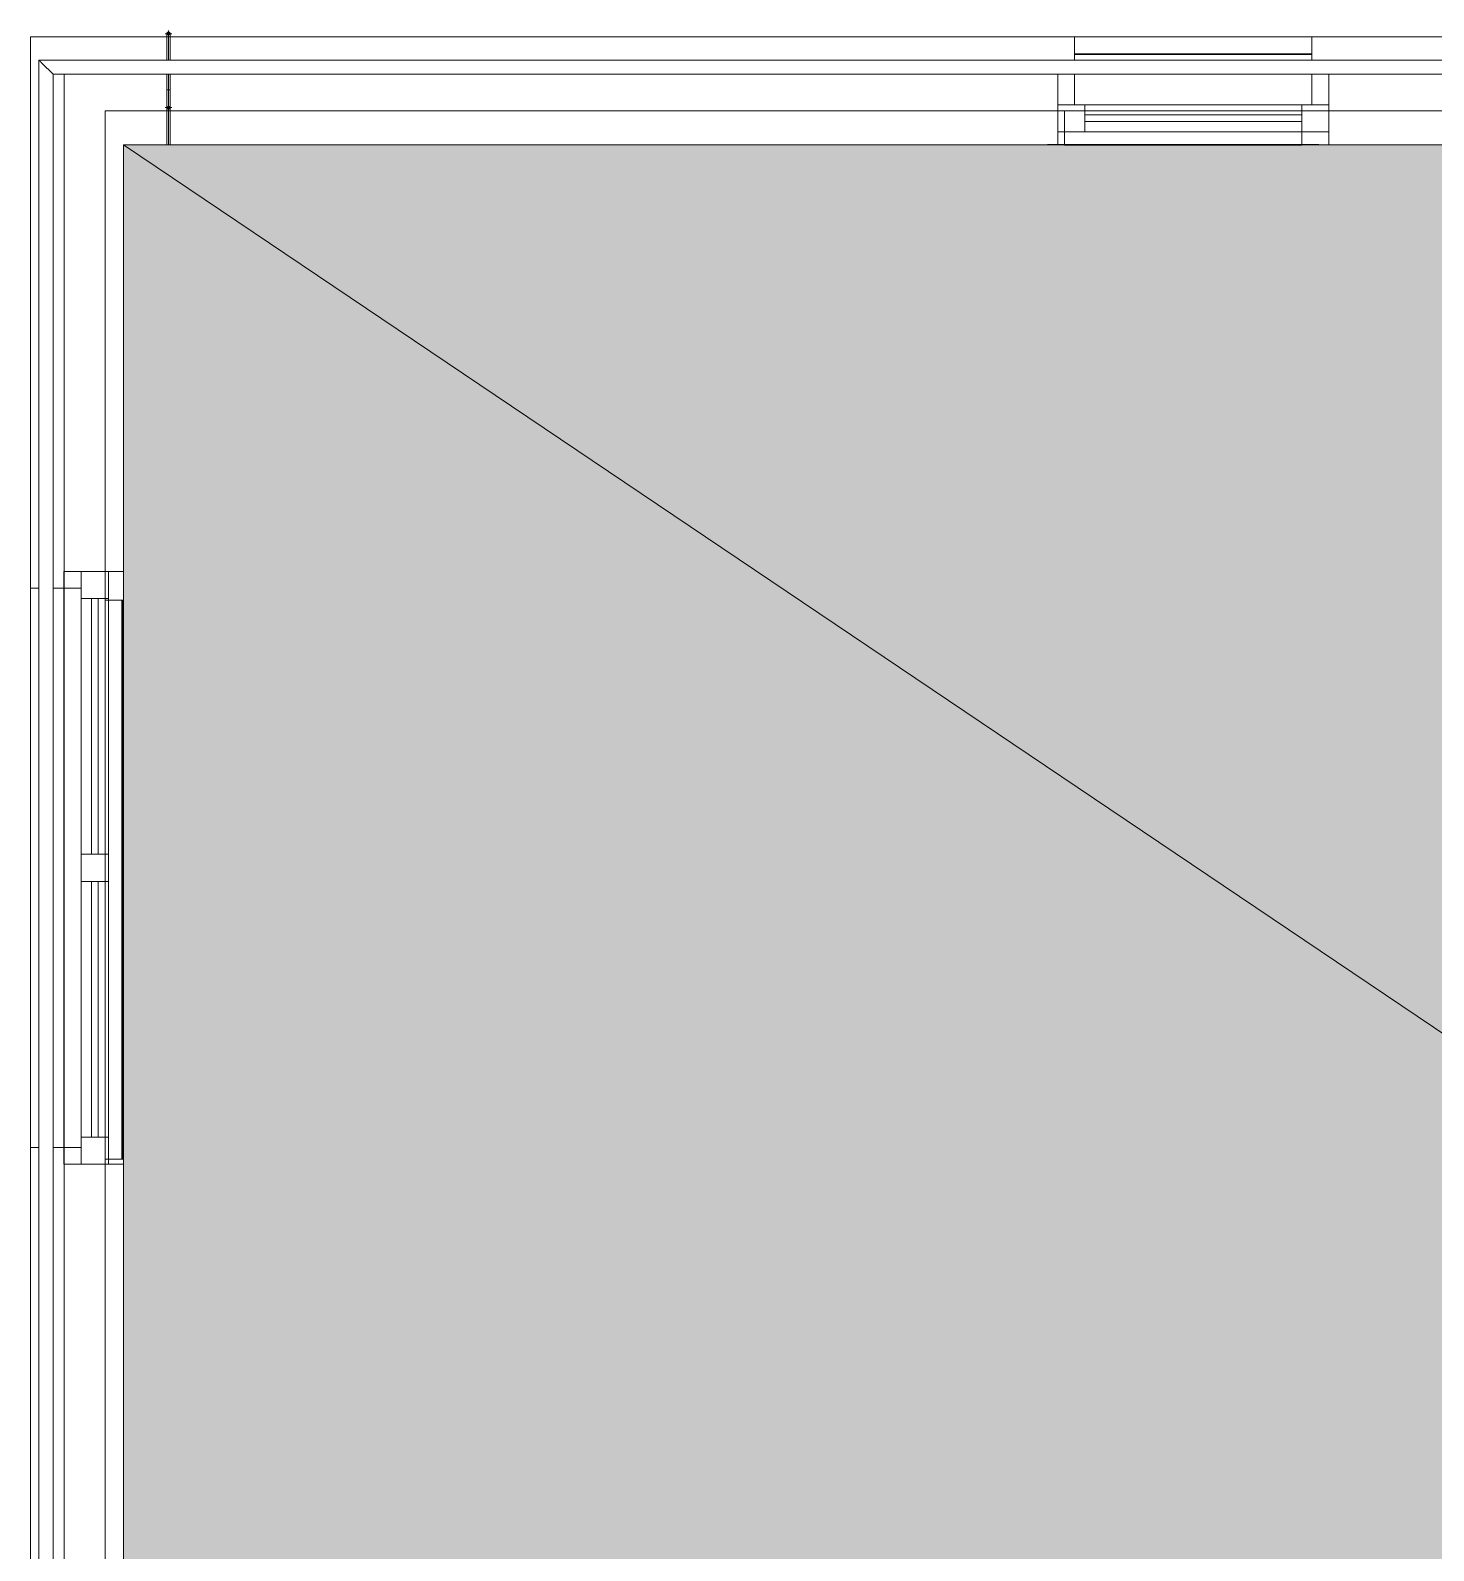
# Model space of a CAD drawing. Header units: millimetres. Extents: x -2346 to 220980, y -45352 to 20466.
# Drawn here: x 10412 to 14551, y 4443 to 8929 of the extents above; entities that cross this region are included whole.
import ezdxf

# ---------------------------------------------------------------- set-up
doc = ezdxf.new("R2010")
doc.units = ezdxf.units.MM
for name, color, linetype, lineweight in [('A-DETL-GENF', 92, 'Continuous', 13), ('A-DETL-THIN', 151, 'Continuous', 13), ('A-GENM', 13, 'Continuous', 13), ('A-GLAZ', 151, 'Continuous', 13), ('A-ROOF', 132, 'Continuous', 13), ('A-ROOF-OTLN', 132, 'Continuous', 13), ('A-WALL', 113, 'Continuous', 13), ('E-POWR-CNDT', 130, 'Continuous', 13), ('E-POWR-CNTR', 130, 'Continuous', 13), ('E-POWR-DROP', 130, 'Continuous', 13), ('Q-SPCQ', 91, 'Continuous', 13)]:
    doc.layers.add(name, color=color, linetype=linetype, lineweight=lineweight)

# ---------------------------------------------------------------- blocks, each defined once
blk = doc.blocks.new('OKNO_2k_ - OKNO_2k_1750 x 1750-V2-STŘECHA DEMOLICE A')
at = {"layer": 'A-GLAZ', "color": 254}
for p, q in [((-875, 126), (875, 126)), ((-825, 126), (-875, 126)), ((-875, 75), (-875, 126)), ((-875, 126), (-875, 75)), ((-825, 126), (-825, 75)), ((-825, 75), (-825, 126)), ((825, 126), (-825, 126)), ((825, 126), (-825, 126)), ((875, 126), (825, 126)), ((825, 75), (825, 126)), ((825, 75), (825, 126)), ((875, 126), (875, 75)), ((875, 126), (875, 75)), ((-875, 75), (-825, 75)), ((875, 75), (-875, 75)), ((-875, 75), (-875, 5)), ((-825, 75), (-875, 75)), ((-875, 75), (875, 75)), ((-875, 5), (-875, 75)), ((-825, 75), (825, 75)), ((-795, 75), (-40, 75)), ((795, 75), (-795, 75)), ((-795, 45), (-795, 75)), ((-795, 75), (-795, 5)), ((-795, 25), (-795, 45)), ((-795, 25), (-795, 45)), ((-795, 45), (-795, 25)), ((-795, 45), (-40, 45)), ((-795, 45), (-40, 45)), ((-40, 45), (-40, 75)), ((-40, 75), (40, 75)), ((-40, 5), (-40, 75)), ((-40, 45), (-40, 25)), ((40, 75), (795, 75)), ((40, 75), (40, 45)), ((40, 75), (40, 5)), ((40, 25), (40, 45)), ((40, 45), (795, 45)), ((40, 45), (795, 45)), ((795, 45), (795, 75)), ((795, 5), (795, 75)), ((795, 25), (795, 45)), ((795, 45), (795, 25)), ((795, 45), (795, 25)), ((825, 75), (875, 75)), ((875, 75), (825, 75)), ((875, 75), (875, 5)), ((875, 75), (875, 5)), ((-875, -5), (-875, 5)), ((-795, 5), (-795, 25)), ((-40, 25), (-795, 25)), ((-795, 25), (-40, 25)), ((-40, 5), (-40, 25)), ((40, 25), (40, 5)), ((40, 25), (795, 25)), ((795, 25), (40, 25)), ((795, 5), (795, 25)), ((875, 5), (875, -5)), ((-860, -5), (-875, -5)), ((875, -5), (790, -5))]:
    blk.add_line(p, q, dxfattribs=at)
at = {"layer": 'A-GLAZ', "color": 10}
for p, q in [((825, 126), (-825, 126)), ((-825, 75), (-795, 75)), ((-795, 75), (-825, 75)), ((-795, 75), (-825, 75)), ((-795, 75), (-40, 75)), ((-40, 75), (-795, 75)), ((-40, 75), (-795, 75)), ((-40, 75), (40, 75)), ((40, 75), (-40, 75)), ((-40, 75), (40, 75)), ((40, 75), (-40, 75)), ((-40, 75), (40, 75)), ((-40, 25), (-40, 45)), ((-40, 25), (-40, 45)), ((40, 75), (795, 75)), ((795, 75), (40, 75)), ((795, 75), (40, 75)), ((40, 45), (40, 25)), ((40, 45), (40, 25)), ((795, 75), (825, 75)), ((825, 75), (795, 75)), ((825, 75), (795, 75)), ((-875, 5), (-875, -5)), ((-795, -5), (-795, 5)), ((-795, 5), (-795, -5)), ((-40, -5), (-40, 5)), ((-40, -5), (-40, 5)), ((40, 5), (40, -5)), ((40, 5), (40, -5)), ((795, -5), (795, 5)), ((795, -5), (795, 5)), ((875, 5), (875, -5)), ((-860, -5), (-875, -5)), ((-795, -5), (-860, -5)), ((790, -5), (-860, -5)), ((-40, -5), (-795, -5)), ((-40, -5), (-795, -5)), ((-795, -5), (790, -5)), ((40, -5), (-40, -5)), ((40, -5), (-40, -5)), ((40, -5), (-40, -5)), ((40, -5), (-40, -5)), ((790, -5), (40, -5)), ((790, -5), (40, -5)), ((795, -5), (790, -5)), ((795, -5), (790, -5)), ((790, -5), (795, -5)), ((875, -5), (795, -5))]:
    blk.add_line(p, q, dxfattribs=at)
blk = doc.blocks.new('OKNO_1k - OKNO_1k_800x900-2034292-STŘECHA DEMOLICE A')
at = {"layer": 'A-GLAZ', "color": 254}
for p, q in [((-400, 126), (400, 126)), ((-350, 126), (-400, 126)), ((-400, 125), (-400, 126)), ((-400, 126), (-400, 125)), ((-350, 126), (-350, 125)), ((-350, 125), (-350, 126)), ((350, 126), (-350, 126)), ((350, 126), (-350, 126)), ((400, 126), (350, 126)), ((350, 125), (350, 126)), ((350, 125), (350, 126)), ((400, 126), (400, 125)), ((400, 126), (400, 125))]:
    blk.add_line(p, q, dxfattribs=at)
at = {"layer": 'A-GLAZ', "color": 10}
blk.add_line((350, 126), (-350, 126), dxfattribs=at)
blk = doc.blocks.new('parapet_ext - parapet_ext-1802123-STŘECHA DEMOLICE A')
at = {"layer": 'Q-SPCQ', "color": 255, "lineweight": 25}
blk.add_line((-350, 100), (350, 100), dxfattribs=at)
blk.add_line((-350, 100), (350, 100), dxfattribs=at)
blk = doc.blocks.new('OKNO_1k - OKNO_1k_800x900-V59-STŘECHA DEMOLICE A')
at = {"layer": 'A-GLAZ', "color": 254}
for p, q in [((-400, 25), (-400, 114.5)), ((-400, 114.5), (-400, 25)), ((-350, 114.5), (-350, 25)), ((-350, 25), (-350, 114.5)), ((350, 25), (350, 114.5)), ((350, 25), (350, 114.5)), ((400, 114.5), (400, 25)), ((400, 114.5), (400, 25)), ((-400, 25), (-350, 25)), ((400, 25), (-400, 25)), ((-400, 25), (-400, 6.5)), ((-350, 25), (-400, 25)), ((-400, 25), (400, 25)), ((-400, 6.5), (-400, 25)), ((-400, -55), (-400, 6.5)), ((-350, 25), (350, 25)), ((-320, 25), (320, 25)), ((320, 25), (-320, 25)), ((-320, 6.5), (-320, 25)), ((-320, 25), (-320, 6.5)), ((320, 6.5), (320, 25)), ((320, 6.5), (320, 25)), ((350, 25), (400, 25)), ((400, 25), (350, 25)), ((400, 25), (400, 6.5)), ((400, 25), (400, 6.5)), ((400, 6.5), (400, -55)), ((-380, -55), (-400, -55)), ((400, -55), (320, -55))]:
    blk.add_line(p, q, dxfattribs=at)
at = {"layer": 'A-GLAZ', "color": 10}
for p, q in [((-400, 6.5), (-400, -55)), ((-350, 25), (-320, 25)), ((-320, 25), (-350, 25)), ((-320, 25), (-350, 25)), ((-320, 25), (320, 25)), ((320, 25), (-320, 25)), ((320, 25), (-320, 25)), ((-320, -5), (-320, 6.5)), ((-320, 6.5), (-320, -55)), ((320, 25), (350, 25)), ((350, 25), (320, 25)), ((350, 25), (320, 25)), ((320, -5), (320, 6.5)), ((320, -55), (320, 6.5)), ((400, 6.5), (400, -55)), ((-320, -25), (-320, -5)), ((-320, -25), (-320, -5)), ((-320, -5), (-320, -25)), ((-320, -5), (320, -5)), ((-320, -5), (320, -5)), ((-320, -55), (-320, -25)), ((-320, -25), (320, -25)), ((320, -25), (-320, -25)), ((320, -25), (320, -5)), ((320, -5), (320, -25)), ((320, -5), (320, -25)), ((320, -55), (320, -25)), ((-380, -55), (-400, -55)), ((-320, -55), (-380, -55)), ((320, -55), (-380, -55)), ((320, -55), (-320, -55)), ((320, -55), (-320, -55)), ((-320, -55), (320, -55)), ((400, -55), (320, -55))]:
    blk.add_line(p, q, dxfattribs=at)
blk = doc.blocks.new('parapet s nosem_vnitní - parapet s nosem_vnitní-V60-STŘECHA DEMOLICE A')
at = {"layer": 'A-GENM', "color": 254}
for p, q in [((-400, -37.5), (-400, 0)), ((400, 0), (400, -38.5))]:
    blk.add_line(p, q, dxfattribs=at)
at = {"layer": 'A-GENM', "color": 10}
for p, q in [((-400, 0), (-400, -37.5)), ((-400, 0), (-380, 0)), ((-400, 0), (-380, 0)), ((-380, 0), (-320, 0)), ((-380, 0), (-320, 0)), ((-320, 0), (320, 0)), ((-320, 0), (320, 0)), ((320, 0), (400, 0)), ((320, 0), (400, 0)), ((400, -38.5), (400, 0)), ((-400, -38.5), (-400, -37.5)), ((-400, -37.5), (-400, -38.5))]:
    blk.add_line(p, q, dxfattribs=at)
blk = doc.blocks.new('parapet_ext - parapet_ext-V61-STŘECHA DEMOLICE A')
at = {"layer": 'Q-SPCQ', "color": 254}
for p, q in [((-350, 131.5), (-350, 150)), ((-350, 150), (-350, 148)), ((-350, 150), (350, 150)), ((-350, 150), (350, 150)), ((-350, 148), (-350, 131.5)), ((350, 148), (-350, 148)), ((-350, 148), (350, 148)), ((350, 148), (350, 150)), ((350, 150), (350, 131.5)), ((350, 131.5), (350, 148)), ((-350, 89.5), (-350, 0)), ((-350, 0), (-350, 89.5)), ((350, 89.5), (350, 0)), ((350, 0), (350, 89.5)), ((-350, 0), (-320, 0)), ((320, 0), (350, 0))]:
    blk.add_line(p, q, dxfattribs=at)
at = {"layer": 'Q-SPCQ', "color": 10}
for p, q in [((-350, 0), (-320, 0)), ((-320, 0), (320, 0)), ((-320, 0), (320, 0)), ((320, 0), (350, 0))]:
    blk.add_line(p, q, dxfattribs=at)
blk = doc.blocks.new('parapet s nosem_vnitní - parapet s nosem_vnitní-V77-STŘECHA DEMOLICE A')
at = {"layer": 'A-GENM', "color": 254}
for p, q in [((-875, -45), (-875, 0)), ((875, 0), (875, -45))]:
    blk.add_line(p, q, dxfattribs=at)
at = {"layer": 'A-GENM', "color": 10}
for p, q in [((-875, 0), (-875, -45)), ((-875, 0), (-860, 0)), ((-875, 0), (-860, 0)), ((-860, 0), (-795, 0)), ((-860, 0), (-795, 0)), ((-795, 0), (-40, 0)), ((-795, 0), (-40, 0)), ((-40, 0), (40, 0)), ((-40, 0), (40, 0)), ((40, 0), (790, 0)), ((40, 0), (790, 0)), ((790, 0), (795, 0)), ((790, 0), (795, 0)), ((795, 0), (875, 0)), ((795, 0), (875, 0)), ((875, -45), (875, 0))]:
    blk.add_line(p, q, dxfattribs=at)
blk = doc.blocks.new('parapet_ext - parapet_ext-V76-STŘECHA DEMOLICE A')
at = {"layer": 'Q-SPCQ', "color": 254}
for p, q in [((-825, 83), (-825, 51)), ((-825, 51), (-825, 83)), ((-825, 51), (-825, 0)), ((-825, 0), (-825, 51)), ((825, 83), (825, 51)), ((825, 51), (825, 83)), ((825, 51), (825, 0)), ((825, 0), (825, 51)), ((-825, 0), (-795, 0)), ((795, 0), (825, 0))]:
    blk.add_line(p, q, dxfattribs=at)
at = {"layer": 'Q-SPCQ', "color": 10}
for p, q in [((-825, 0), (-795, 0)), ((-795, 0), (-40, 0)), ((-795, 0), (-40, 0)), ((-40, 0), (40, 0)), ((-40, 0), (40, 0)), ((40, 0), (795, 0)), ((40, 0), (795, 0)), ((795, 0), (825, 0))]:
    blk.add_line(p, q, dxfattribs=at)
blk = doc.blocks.new('parapet_ext - parapet_ext-V78-STŘECHA DEMOLICE A')
at = {"layer": 'Q-SPCQ', "color": 254}
for p, q in [((-825, 95), (-825, 100)), ((-825, 100), (825, 100)), ((-825, 98), (-825, 95)), ((825, 98), (-825, 98)), ((825, 100), (825, 95)), ((825, 95), (825, 98))]:
    blk.add_line(p, q, dxfattribs=at)
at = {"layer": 'Q-SPCQ', "color": 10}
for p, q in [((-825, 100), (-825, 98)), ((-825, 100), (825, 100)), ((-825, 98), (825, 98)), ((825, 98), (825, 100))]:
    blk.add_line(p, q, dxfattribs=at)

msp = doc.modelspace()

# ---------------------------------------------------------------- hatches: boundary and pattern name
at = {"layer": 'A-DETL-GENF'}
msp.add_hatch(color=9, dxfattribs=at).paths.add_polyline_path([(29288.4, -3936.1), (29288.4, 8591.9), (10687, 8591.9), (10687, -3936.1), (28923.1, -3936.1)])
at = {"layer": 'A-WALL'}
h = msp.add_hatch(color=254, dxfattribs=at)
h.paths.add_polyline_path([(10820.7, 8697.2), (10823.3, 8699.9), (10823.6, 8702.3), (10822.3, 8705.5), (10820.7, 8706.4), (10816.7, 8706), (10815.5, 8704.7), (10814.8, 8702), (10816.5, 8698.1), (10817.3, 8697.6), (10819.4, 8697.3)])
h.paths.add_polyline_path([(10823.9, 8701.1), (10824.1, 8702.4), (10823.9, 8701.2)])
h.paths.add_polyline_path([(10823, 8705.2), (10822.5, 8705.9), (10822.9, 8705.3)])
h = msp.add_hatch(color=254, dxfattribs=at)
h.paths.add_polyline_path([(10819.4, 8697), (10819, 8697.4), (10818.1, 8697.2)])
h.paths.add_polyline_path([(10823, 8705), (10822.5, 8705.6), (10822.9, 8705.1)])
h = msp.add_hatch(color=254, dxfattribs=at)
h.paths.add_polyline_path([(10824.1, 8703), (10823.2, 8704.3), (10824, 8702.5)])
h.paths.add_polyline_path([(10823.9, 8701.1), (10824, 8702), (10823.9, 8701.2)])
h.paths.add_polyline_path([(10823, 8699), (10823.7, 8699.5), (10823.1, 8699.1)])
at = {"layer": 'E-POWR-DROP'}
for points in [[(10820.2, 8914.7), (10821.9, 8915.6), (10823.3, 8917.3), (10823.8, 8921.1), (10823.3, 8922.3), (10820.5, 8923.9), (10816.6, 8923.5), (10814.7, 8920.1), (10816.4, 8915.6), (10818.1, 8915), (10819.4, 8914.8)], [(10823, 8916.5), (10823.4, 8917.4), (10823.1, 8916.6)], [(10823.5, 8916.8), (10823.5, 8917.5), (10823.5, 8917.2)], [(10824.3, 8919.2), (10824.1, 8920.9), (10824.2, 8920), (10824.2, 8919.4)]]:
    msp.add_hatch(color=254, dxfattribs=at).paths.add_polyline_path(points)
h = msp.add_hatch(color=254, dxfattribs=at)
h.paths.add_polyline_path([(10823.2, 8916.6), (10823.5, 8917.5), (10823.2, 8916.6)])
h.paths.add_polyline_path([(10823.6, 8916.9), (10823.8, 8917.8), (10823.6, 8917)])
h.paths.add_polyline_path([(10815.2, 8917.5), (10815, 8918.9), (10815, 8917.9)])
h = msp.add_hatch(color=254, dxfattribs=at)
h.paths.add_polyline_path([(10819.4, 8914.5), (10819, 8914.9), (10818.7, 8914.7)])
h.paths.add_polyline_path([(10824, 8919.9), (10823.9, 8921.3), (10823.9, 8920.3)])
h.paths.add_polyline_path([(10823.3, 8922.3), (10821.9, 8923.8), (10821.9, 8923.4), (10822.9, 8922.6)])

# ---------------------------------------------------------------- linework, layer by layer
at = {"layer": 'A-DETL-THIN'}
for p, q in [((29288.4, 8591.9), (10687, 8591.9)), ((10687, 8591.9), (10687, -3936.1)), ((10687, 8591.9), (29286.5, -3946.1))]:
    msp.add_line(p, q, dxfattribs=at)
at = {"layer": 'A-ROOF', "color": 254}
msp.add_line((10632, 8691.9), (10814.4, 8691.9), dxfattribs=at)
at = {"layer": 'A-ROOF-OTLN'}
for p, q in [((10437, 8841.8), (10437, -4196.1)), ((29538.4, 8841.8), (10437, 8841.8)), ((10479, 8799.9), (10446, 8832.8)), ((10479, -4154.1), (10479, 8799.9)), ((10479, 8799.9), (29496.4, 8799.9))]:
    msp.add_line(p, q, dxfattribs=at)
msp.add_open_spline([(10446, 8832.8), (10445.6, 8833.3), (10444.8, 8834), (10443.9, 8834.9), (10443.4, 8835.5), (10443, 8835.8), (10442.6, 8836.2), (10442.2, 8836.6), (10441.9, 8837), (10441.5, 8837.4), (10441.1, 8837.8), (10440.7, 8838.1), (10440.4, 8838.5), (10440, 8838.8), (10439.7, 8839.2), (10439.3, 8839.6), (10438.9, 8840), (10438.5, 8840.4), (10438.2, 8840.7), (10437.8, 8841.1), (10437.5, 8841.4), (10437.1, 8841.7), (10437, 8841.8), (10437, 8841.8)], degree=3, knots=[-1, -1, -1, -1, -0.875, -0.8125, -0.78125, -0.75, -0.71875, -0.6875, -0.65625, -0.625, -0.59375, -0.5625, -0.53125, -0.5, -0.46875, -0.4375, -0.375, -0.34375, -0.3125, -0.25, -0.1875, -0.125, 0, 0, 0, 0], dxfattribs=at)
at = {"layer": 'A-WALL', "color": 254}
for p, q in [((10814.4, 8910.3), (10412, 8910.3)), ((13492.5, 8910.3), (13492.5, 8841.8)), ((19102.7, 8910.3), (14192.5, 8910.3)), ((14192.5, 8841.8), (14192.5, 8910.3)), ((10512, 7332.8), (10512, 8799.9)), ((13442.5, 8591.9), (13442.5, 8799.9)), ((14242.5, 8799.9), (14242.5, 8591.9)), ((10632, 8691.9), (10632, 1291.9)), ((20902.7, 8691.9), (10814.8, 8691.9)), ((13462.5, 8691.9), (13462.5, 8591.9)), ((14162.5, 8591.9), (14162.5, 8691.9)), ((10562, 7332.8), (10687, 7332.8)), ((10437.1, 7282.8), (10412, 7282.8)), ((10562, 7282.8), (10479, 7282.8)), ((10687, 7247.8), (10632, 7247.8)), ((10412, 5632.8), (10437, 5632.8)), ((10479, 5632.8), (10562, 5632.8)), ((10687, 5582.8), (10562, 5582.8)), ((10632, 5597.8), (10687, 5597.8))]:
    msp.add_line(p, q, dxfattribs=at)
at = {"layer": 'A-WALL', "color": 9}
for p, q in [((10412, -4236.1), (10412, 8910.3)), ((10814.4, 8910.3), (10823.4, 8910.3)), ((10823.9, 8910.3), (14192.5, 8910.3))]:
    msp.add_line(p, q, dxfattribs=at)
at = {"layer": 'A-WALL', "color": 10}
for p, q in [((10732, 8591.9), (10814.4, 8591.9)), ((10815, 8591.9), (10815.7, 8591.9)), ((10815.8, 8591.9), (10816.7, 8591.9)), ((10816.9, 8591.9), (10817.9, 8591.9)), ((10818.1, 8591.9), (10819.1, 8591.9)), ((10819.4, 8591.9), (10820.4, 8591.9)), ((10820.7, 8591.9), (10821.7, 8591.9)), ((10821.9, 8591.9), (10822.7, 8591.9)), ((10822.9, 8591.9), (10823.6, 8591.9)), ((10824.3, 8591.9), (15412.5, 8591.9)), ((10512, 7332.8), (10512, 1790.8)), ((10562, 7332.8), (10562, 5582.8))]:
    msp.add_line(p, q, dxfattribs=at)
at = {"layer": 'E-POWR-CNDT', "color": 254}
for p, q in [((10814.4, 8919.7), (10814.4, 8919.9)), ((10814.4, 8919.5), (10814.4, 8919.7)), ((10814.4, 8919.5), (10814.4, 8919.5)), ((10814.4, 8919.5), (10814.4, 8919.5)), ((10814.4, 8919.3), (10814.4, 8919.4)), ((10814.4, 8919), (10814.4, 8919.2)), ((10814.4, 8918.9), (10814.4, 8919)), ((10814.4, 8918.1), (10814.4, 8918.4)), ((10814.4, 8911.4), (10814.4, 8912.1)), ((10814.4, 8910.8), (10814.4, 8911.4)), ((10814.4, 8909.4), (10814.4, 8910.1)), ((10814.4, 8904.2), (10814.4, 8905)), ((10814.4, 8903.5), (10814.4, 8904.2)), ((10814.4, 8902.7), (10814.4, 8903.5)), ((10814.4, 8901.9), (10814.4, 8902.7)), ((10814.4, 8899.5), (10814.4, 8867)), ((10814.5, 8920.5), (10814.5, 8920.7)), ((10814.9, 8921.8), (10815, 8922)), ((10815, 8922), (10815.1, 8922.1)), ((10815.1, 8922.1), (10815.2, 8922.3)), ((10815.2, 8922.3), (10815.3, 8922.5)), ((10816.3, 8923.5), (10816.5, 8923.6)), ((10816.5, 8923.6), (10816.7, 8923.7)), ((10817, 8923.9), (10817.2, 8924)), ((10817.2, 8924), (10817.4, 8924.1)), ((10820, 8924.5), (10820.2, 8924.4)), ((10820.2, 8924.4), (10820.4, 8924.4)), ((10820.4, 8924.4), (10820.5, 8924.3)), ((10820.7, 8924.3), (10820.9, 8924.2)), ((10823.3, 8922.5), (10823.5, 8922.4)), ((10823.5, 8922.4), (10823.6, 8922.2)), ((10823.8, 8921.8), (10823.9, 8921.7)), ((10823.9, 8921.7), (10823.9, 8921.5)), ((10824.4, 8918.9), (10824.4, 8918.7)), ((10824.4, 8918.2), (10824.4, 8917.9)), ((10824.4, 8917.9), (10824.4, 8917.6)), ((10824.4, 8910.3), (10824.4, 8909.6)), ((10824.4, 8909.6), (10824.4, 8908.9)), ((10824.4, 8907.5), (10824.4, 8906.7)), ((10824.4, 8906.7), (10824.4, 8906)), ((10824.4, 8903.7), (10824.4, 8902.9)), ((10824.4, 8901.3), (10824.4, 8900.5)), ((10824.4, 8900.5), (10824.4, 8899.7)), ((10824.4, 8899.7), (10824.4, 8899.5)), ((10824.4, 8867), (10824.4, 8899.5)), ((10814.4, 8754.5), (10824.4, 8754.5)), ((10814.4, 8702.1), (10814.4, 8702.2)), ((10814.5, 8700.8), (10814.5, 8701)), ((10814.6, 8700.4), (10814.6, 8700.6)), ((10814.7, 8700.2), (10814.6, 8700.4)), ((10814.9, 8699.7), (10814.9, 8699.8)), ((10815, 8699.5), (10814.9, 8699.7)), ((10815.5, 8698.8), (10815.4, 8699)), ((10815.6, 8698.7), (10815.5, 8698.8)), ((10816.5, 8697.9), (10816.4, 8698)), ((10816.7, 8697.8), (10816.5, 8697.9)), ((10817.2, 8697.5), (10817, 8697.6)), ((10817.4, 8697.4), (10817.2, 8697.5)), ((10821.2, 8697.3), (10821, 8697.3)), ((10821.4, 8697.4), (10821.2, 8697.3)), ((10823.5, 8699.2), (10823.4, 8699)), ((10823.6, 8699.4), (10823.5, 8699.2)), ((10823.7, 8699.5), (10823.6, 8699.4)), ((10823.8, 8699.7), (10823.7, 8699.5))]:
    msp.add_line(p, q, dxfattribs=at)
at = {"layer": 'E-POWR-CNDT', "color": 9}
for p, q in [((10814.4, 8919.4), (10814.4, 8919.5)), ((10814.4, 8919.2), (10814.4, 8919.3)), ((10814.4, 8899.5), (10814.4, 8867)), ((10815.6, 8922.8), (10815.7, 8922.9)), ((10815.7, 8922.9), (10815.9, 8923.1)), ((10816.2, 8923.3), (10816.3, 8923.5)), ((10817.4, 8924.1), (10817.5, 8924.2)), ((10819.3, 8924.5), (10819.4, 8924.5)), ((10822.5, 8923.4), (10822.7, 8923.3)), ((10822.7, 8923.3), (10822.8, 8923.1)), ((10822.8, 8923.1), (10822.9, 8923)), ((10823.9, 8921.5), (10824, 8921.3)), ((10824, 8921.3), (10824.1, 8921.1)), ((10824.1, 8921.1), (10824.1, 8920.9)), ((10824.3, 8919.9), (10824.4, 8919.7)), ((10824.4, 8919.7), (10824.4, 8919.5)), ((10824.4, 8867), (10824.4, 8899.5)), ((10814.4, 8867), (10814.4, 8841.8)), ((10824.4, 8841.8), (10824.4, 8867)), ((10814.4, 8799.9), (10814.4, 8754.5)), ((10824.4, 8754.5), (10824.4, 8799.9)), ((10814.4, 8754.5), (10814.4, 8722)), ((10824.4, 8722), (10824.4, 8754.5)), ((10814.4, 8702.2), (10814.4, 8702.3)), ((10814.4, 8702), (10814.4, 8702.1)), ((10814.4, 8702), (10814.4, 8702)), ((10814.4, 8702), (10814.4, 8702)), ((10814.4, 8701.8), (10814.4, 8702)), ((10814.4, 8682), (10814.4, 8649.5)), ((10816.4, 8698), (10816.2, 8698.1)), ((10817.6, 8697.3), (10817.4, 8697.4)), ((10817.8, 8697.3), (10817.6, 8697.3)), ((10818, 8697.2), (10817.8, 8697.3)), ((10820.6, 8697.2), (10820.4, 8697.1)), ((10820.8, 8697.2), (10820.6, 8697.2)), ((10821, 8697.3), (10820.8, 8697.2)), ((10824.4, 8649.5), (10824.4, 8682)), ((10814.4, 8649.5), (10814.4, 8591.9)), ((10824.4, 8591.9), (10824.4, 8649.5))]:
    msp.add_line(p, q, dxfattribs=at)
at = {"layer": 'E-POWR-CNDT', "color": 253}
for p, q in [((10818.3, 8924.4), (10818.5, 8924.4)), ((10818.5, 8924.4), (10818.7, 8924.4)), ((10824.1, 8920.9), (10824.2, 8920.7)), ((10824.2, 8920.7), (10824.2, 8920.5)), ((10824.4, 8919.5), (10824.4, 8919.5)), ((10824.4, 8919.5), (10824.4, 8919.4)), ((10824.4, 8919.5), (10824.4, 8919.5)), ((10818.2, 8697.2), (10818, 8697.2)), ((10819.4, 8697), (10819.4, 8697))]:
    msp.add_line(p, q, dxfattribs=at)
at = {"layer": 'E-POWR-CNDT', "color": 10}
for p, q in [((10820.5, 8924.3), (10820.7, 8924.3)), ((10814.5, 8701), (10814.4, 8701.2)), ((10814.6, 8700.6), (10814.5, 8700.8)), ((10815.4, 8699), (10815.3, 8699.1))]:
    msp.add_line(p, q, dxfattribs=at)
at = {"layer": 'E-POWR-CNDT', "color": 83}
for q in [(10814.4, 8702), (10814.4, 8701.9)]:
    msp.add_line((10814.4, 8702), q, dxfattribs=at)
at = {"layer": 'E-POWR-CNDT', "color": 254, "flags": 128}
for points in [[(10814.4, 8919.9), (10814.4, 8920.1), (10814.4, 8920.3), (10814.5, 8920.5)], [(10814.4, 8918.4), (10814.4, 8918.7), (10814.4, 8918.9)], [(10814.4, 8908), (10814.4, 8908.7), (10814.4, 8909.4)], [(10814.4, 8905), (10814.4, 8905.8), (10814.4, 8906.5), (10814.4, 8907.3)], [(10814.4, 8899.5), (10814.4, 8900.3), (10814.4, 8901.1), (10814.4, 8901.9)], [(10814.5, 8920.7), (10814.6, 8920.9), (10814.6, 8921.1)], [(10814.6, 8921.1), (10814.7, 8921.3), (10814.8, 8921.4)], [(10814.8, 8921.4), (10814.8, 8921.6), (10814.9, 8921.8)], [(10815.3, 8922.5), (10815.5, 8922.6), (10815.6, 8922.8)], [(10816.7, 8923.7), (10816.8, 8923.8), (10817, 8923.9)], [(10823.6, 8922.2), (10823.7, 8922), (10823.8, 8921.8)], [(10824.4, 8918.7), (10824.4, 8918.5), (10824.4, 8918.2)], [(10824.4, 8908.9), (10824.4, 8908.2), (10824.4, 8907.5)], [(10824.4, 8906), (10824.4, 8905.2), (10824.4, 8904.5), (10824.4, 8903.7)], [(10824.4, 8902.9), (10824.4, 8902.1), (10824.4, 8901.3)], [(10814.4, 8702.3), (10814.4, 8702.4), (10814.4, 8702.6)], [(10814.4, 8701.2), (10814.4, 8701.4), (10814.4, 8701.6), (10814.4, 8701.8)], [(10814.9, 8699.8), (10814.8, 8700), (10814.7, 8700.2)], [(10815.3, 8699.1), (10815.1, 8699.3), (10815, 8699.5)], [(10817, 8697.6), (10816.9, 8697.7), (10816.7, 8697.8)], [(10822.8, 8698.4), (10822.7, 8698.3), (10822.5, 8698.2), (10822.4, 8698), (10822.2, 8697.9), (10822.1, 8697.8), (10821.9, 8697.7), (10821.7, 8697.6), (10821.5, 8697.5), (10821.4, 8697.4)], [(10823.4, 8699), (10823.2, 8698.9), (10823.1, 8698.7), (10823, 8698.6), (10822.8, 8698.4)], [(10824.3, 8701.4), (10824.3, 8701.2), (10824.3, 8701), (10824.2, 8700.8), (10824.2, 8700.6), (10824.1, 8700.4), (10824, 8700.2), (10824, 8700.1)]]:
    msp.add_lwpolyline(points, dxfattribs=at)
at = {"layer": 'E-POWR-CNDT', "color": 83, "flags": 128}
msp.add_lwpolyline([(10814.4, 8919.5), (10814.4, 8919.5), (10814.4, 8919.4)], dxfattribs=at)
at = {"layer": 'E-POWR-CNDT', "color": 253, "flags": 128}
for points in [[(10814.4, 8919.4), (10814.4, 8919.3), (10814.4, 8919.2)], [(10817.5, 8924.2), (10817.7, 8924.2), (10817.9, 8924.3), (10818.1, 8924.3), (10818.3, 8924.4)], [(10821.3, 8924.1), (10821.5, 8924), (10821.7, 8923.9)], [(10824.4, 8919), (10824.4, 8919.2), (10824.4, 8919.3), (10824.4, 8919.4)], [(10814.4, 8701.9), (10814.4, 8701.9), (10814.4, 8701.8)], [(10824.4, 8703.4), (10824.4, 8703.1), (10824.4, 8702.8), (10824.4, 8702.6), (10824.4, 8702.5)], [(10824.4, 8702), (10824.4, 8702), (10824.4, 8702)], [(10824.4, 8701.6), (10824.4, 8701.7), (10824.4, 8701.8), (10824.4, 8701.9)]]:
    msp.add_lwpolyline(points, dxfattribs=at)
at = {"layer": 'E-POWR-CNDT', "color": 9, "flags": 128}
for points in [[(10814.4, 8919.2), (10814.4, 8919.1), (10814.4, 8918.9), (10814.4, 8918.7), (10814.4, 8918.5), (10814.4, 8918.2), (10814.4, 8917.9), (10814.4, 8917.6), (10814.4, 8917.2), (10814.4, 8916.8), (10814.4, 8916.4), (10814.4, 8916), (10814.4, 8915.5), (10814.4, 8915), (10814.4, 8914.5), (10814.4, 8914), (10814.4, 8913.4), (10814.4, 8912.8), (10814.4, 8912.2), (10814.4, 8911.6), (10814.4, 8911), (10814.4, 8910.3), (10814.4, 8909.6), (10814.4, 8908.9), (10814.4, 8908.2), (10814.4, 8907.5), (10814.4, 8906.7), (10814.4, 8906), (10814.4, 8905.2), (10814.4, 8904.5), (10814.4, 8903.7), (10814.4, 8902.9), (10814.4, 8902.1), (10814.4, 8901.3), (10814.4, 8900.5), (10814.4, 8899.7), (10814.4, 8899.5)], [(10814.4, 8912.7), (10814.4, 8913.3), (10814.4, 8913.8), (10814.4, 8914.4), (10814.4, 8914.9), (10814.4, 8915.4), (10814.4, 8915.9), (10814.4, 8916.3), (10814.4, 8916.7), (10814.4, 8917.1), (10814.4, 8917.5), (10814.4, 8917.8), (10814.4, 8918.1)], [(10815.9, 8923.1), (10816, 8923.2), (10816.2, 8923.3)], [(10818.7, 8924.4), (10818.9, 8924.5), (10819.1, 8924.5), (10819.3, 8924.5)], [(10819.4, 8924.5), (10819.6, 8924.5), (10819.8, 8924.5), (10820, 8924.5)], [(10820.9, 8924.2), (10821.1, 8924.2), (10821.3, 8924.1)], [(10821.7, 8923.9), (10821.8, 8923.8), (10822, 8923.7), (10822.2, 8923.6), (10822.3, 8923.5), (10822.5, 8923.4)], [(10822.9, 8923), (10823.1, 8922.8), (10823.2, 8922.7), (10823.3, 8922.5)], [(10824.2, 8920.5), (10824.3, 8920.3), (10824.3, 8920.1), (10824.3, 8919.9)], [(10824.4, 8919.4), (10824.4, 8919.3), (10824.4, 8919.2), (10824.4, 8919.1), (10824.4, 8918.9)], [(10824.4, 8899.5), (10824.4, 8900.3), (10824.4, 8901.1), (10824.4, 8901.9), (10824.4, 8902.7), (10824.4, 8903.5), (10824.4, 8904.2), (10824.4, 8905), (10824.4, 8905.8), (10824.4, 8906.5), (10824.4, 8907.3), (10824.4, 8908), (10824.4, 8908.7), (10824.4, 8909.4), (10824.4, 8910.1), (10824.4, 8910.8), (10824.4, 8911.4), (10824.4, 8912.1), (10824.4, 8912.7), (10824.4, 8913.3), (10824.4, 8913.8), (10824.4, 8914.4), (10824.4, 8914.9), (10824.4, 8915.4), (10824.4, 8915.9), (10824.4, 8916.3), (10824.4, 8916.7), (10824.4, 8917.1), (10824.4, 8917.5), (10824.4, 8917.8), (10824.4, 8918.1), (10824.4, 8918.4), (10824.4, 8918.7), (10824.4, 8918.9), (10824.4, 8919)], [(10824.4, 8917.6), (10824.4, 8917.2), (10824.4, 8916.8), (10824.4, 8916.4), (10824.4, 8916), (10824.4, 8915.5), (10824.4, 8915), (10824.4, 8914.5), (10824.4, 8914), (10824.4, 8913.4), (10824.4, 8912.8), (10824.4, 8912.2), (10824.4, 8911.6), (10824.4, 8911), (10824.4, 8910.3)], [(10814.4, 8702.6), (10814.4, 8702.8), (10814.4, 8703), (10814.4, 8703.3), (10814.4, 8703.6), (10814.4, 8703.9), (10814.4, 8704.3), (10814.4, 8704.7), (10814.4, 8705.1), (10814.4, 8705.5), (10814.4, 8706), (10814.4, 8706.5), (10814.4, 8707), (10814.4, 8707.5), (10814.4, 8708.1), (10814.4, 8708.7), (10814.4, 8709.3), (10814.4, 8709.9), (10814.4, 8710.5), (10814.4, 8711.2), (10814.4, 8711.9), (10814.4, 8712.6), (10814.4, 8713.3), (10814.4, 8714), (10814.4, 8714.8), (10814.4, 8715.5), (10814.4, 8716.3), (10814.4, 8717), (10814.4, 8717.8), (10814.4, 8718.6), (10814.4, 8719.4), (10814.4, 8720.2), (10814.4, 8721), (10814.4, 8721.8), (10814.4, 8722)], [(10824.4, 8722), (10824.4, 8721.2), (10824.4, 8720.4), (10824.4, 8719.6), (10824.4, 8718.8), (10824.4, 8718), (10824.4, 8717.3), (10824.4, 8716.5), (10824.4, 8715.7), (10824.4, 8715), (10824.4, 8714.2), (10824.4, 8713.5), (10824.4, 8712.8), (10824.4, 8712.1), (10824.4, 8711.4), (10824.4, 8710.7), (10824.4, 8710.1), (10824.4, 8709.4), (10824.4, 8708.8), (10824.4, 8708.2), (10824.4, 8707.7), (10824.4, 8707.1), (10824.4, 8706.6), (10824.4, 8706.1), (10824.4, 8705.6), (10824.4, 8705.2), (10824.4, 8704.8), (10824.4, 8704.4), (10824.4, 8704), (10824.4, 8703.7), (10824.4, 8703.4)], [(10814.4, 8701.8), (10814.4, 8701.6), (10814.4, 8701.4), (10814.4, 8701.2), (10814.4, 8701), (10814.4, 8700.7), (10814.4, 8700.4), (10814.4, 8700.1), (10814.4, 8699.7), (10814.4, 8699.4), (10814.4, 8699), (10814.4, 8698.5), (10814.4, 8698.1), (10814.4, 8697.6), (10814.4, 8697), (10814.4, 8696.5), (10814.4, 8695.9), (10814.4, 8695.4), (10814.4, 8694.8), (10814.4, 8694.1), (10814.4, 8693.5), (10814.4, 8692.8), (10814.4, 8692.1), (10814.4, 8691.4), (10814.4, 8690.7), (10814.4, 8690), (10814.4, 8689.3), (10814.4, 8688.5), (10814.4, 8687.7), (10814.4, 8687), (10814.4, 8686.2), (10814.4, 8685.4), (10814.4, 8684.6), (10814.4, 8683.8), (10814.4, 8683), (10814.4, 8682.2), (10814.4, 8682)], [(10815.9, 8698.4), (10815.8, 8698.5), (10815.6, 8698.7)], [(10816.2, 8698.1), (10816.1, 8698.3), (10815.9, 8698.4)], [(10819.4, 8697), (10819.2, 8697), (10819, 8697), (10818.8, 8697), (10818.6, 8697.1), (10818.4, 8697.1), (10818.2, 8697.2)], [(10820.4, 8697.1), (10820.2, 8697.1), (10820, 8697.1), (10819.8, 8697), (10819.6, 8697), (10819.4, 8697)], [(10824, 8700.1), (10823.9, 8699.9), (10823.8, 8699.7)], [(10824.4, 8702), (10824.4, 8701.8), (10824.3, 8701.6), (10824.3, 8701.4)], [(10824.4, 8702.5), (10824.4, 8702.3), (10824.4, 8702.2), (10824.4, 8702.1), (10824.4, 8702)], [(10824.4, 8682), (10824.4, 8682.8), (10824.4, 8683.6), (10824.4, 8684.4), (10824.4, 8685.2), (10824.4, 8686), (10824.4, 8686.8), (10824.4, 8687.5), (10824.4, 8688.3), (10824.4, 8689.1), (10824.4, 8689.8), (10824.4, 8690.5), (10824.4, 8691.2), (10824.4, 8691.9), (10824.4, 8692.6), (10824.4, 8693.3), (10824.4, 8694), (10824.4, 8694.6), (10824.4, 8695.2), (10824.4, 8695.8), (10824.4, 8696.4), (10824.4, 8696.9), (10824.4, 8697.4), (10824.4, 8697.9), (10824.4, 8698.4), (10824.4, 8698.8), (10824.4, 8699.3), (10824.4, 8699.6), (10824.4, 8700), (10824.4, 8700.3), (10824.4, 8700.7), (10824.4, 8700.9), (10824.4, 8701.2), (10824.4, 8701.4), (10824.4, 8701.6)]]:
    msp.add_lwpolyline(points, dxfattribs=at)
at = {"layer": 'E-POWR-CNDT', "color": 73, "flags": 128}
for points in [[(10824.4, 8919.4), (10824.4, 8919.5), (10824.4, 8919.5), (10824.4, 8919.5)], [(10824.4, 8701.9), (10824.4, 8702), (10824.4, 8702), (10824.4, 8702)]]:
    msp.add_lwpolyline(points, dxfattribs=at)
at = {"layer": 'E-POWR-CNTR', "color": 9}
for p, q in [((10819.4, 8924.5), (10819.4, 8929.5)), ((10809.4, 8919.5), (10814.4, 8919.5)), ((10814.8, 8919.5), (10815.7, 8919.5)), ((10816.3, 8919.5), (10817.3, 8919.5)), ((10817.3, 8919.5), (10821.1, 8919.5)), ((10819.4, 8914.5), (10819.4, 8923.4)), ((10819.4, 8919.5), (10819.4, 8915.2)), ((10821.3, 8919.5), (10821.9, 8919.5)), ((10824.4, 8919.5), (10829.4, 8919.5)), ((10819.4, 8707), (10819.4, 8712)), ((10819.4, 8697), (10819.4, 8705.9)), ((10809.4, 8702), (10814.4, 8702)), ((10814.8, 8702), (10815.7, 8702)), ((10816.3, 8702), (10817.3, 8702)), ((10817.3, 8702), (10821.1, 8702)), ((10819.4, 8702), (10819.4, 8697.7)), ((10821.3, 8702), (10821.9, 8702)), ((10824.4, 8702), (10829.4, 8702))]:
    msp.add_line(p, q, dxfattribs=at)
at = {"layer": 'E-POWR-CNTR', "color": 254}
for p, q in [((10819.4, 8915.7), (10819.4, 8919.5)), ((10819.4, 8915.2), (10819.4, 8899.5)), ((10819.4, 8910.3), (10819.4, 8914.5)), ((10819.4, 8909.5), (10819.4, 8910.3)), ((10819.4, 8867), (10819.4, 8899.5)), ((10819.4, 8841.8), (10819.4, 8867)), ((10819.4, 8841.8), (10819.4, 8867)), ((10819.4, 8754.5), (10819.4, 8799.9)), ((10819.4, 8754.5), (10819.4, 8799.9)), ((10819.4, 8722), (10819.4, 8754.5)), ((10819.4, 8709.7), (10819.4, 8722)), ((10819.4, 8709), (10819.4, 8709.6)), ((10819.4, 8706.3), (10819.4, 8708.5)), ((10819.4, 8702), (10819.4, 8704.6)), ((10819.4, 8697.7), (10819.4, 8691.1)), ((10819.4, 8692), (10819.4, 8697)), ((10819.4, 8690.8), (10819.4, 8682)), ((10819.4, 8649.5), (10819.4, 8682)), ((10819.4, 8649.5), (10819.4, 8591.9)), ((10819.4, 8649.5), (10819.4, 8591.9))]:
    msp.add_line(p, q, dxfattribs=at)
at = {"layer": 'E-POWR-CNTR', "color": 10}
for p, q in [((10819.4, 8913.6), (10819.4, 8915.2)), ((10819.4, 8912.3), (10819.4, 8913.6)), ((10819.4, 8910.8), (10819.4, 8911.8)), ((10819.4, 8904.2), (10819.4, 8910.6)), ((10819.4, 8899.5), (10819.4, 8903.9)), ((10819.4, 8867), (10819.4, 8899.5)), ((10819.4, 8841.8), (10819.4, 8867)), ((10819.4, 8754.5), (10819.4, 8799.9))]:
    msp.add_line(p, q, dxfattribs=at)

# ---------------------------------------------------------------- block references
at = {"layer": 'A-GENM', "color": 10}
msp.add_blockref('parapet s nosem_vnitní - parapet s nosem_vnitní-V60-STŘECHA DEMOLICE A', (13842.5, 8630.3), dxfattribs=at)
at = {"layer": 'A-GENM', "color": 10, "rotation": 89.99999999999991}
msp.add_blockref('parapet s nosem_vnitní - parapet s nosem_vnitní-V77-STŘECHA DEMOLICE A', (10642, 6457.8), dxfattribs=at)
at = {"layer": 'A-GLAZ', "color": 10}
msp.add_blockref('OKNO_1k - OKNO_1k_800x900-V59-STŘECHA DEMOLICE A', (13842.5, 8685.3), dxfattribs=at)
at = {"layer": 'A-GLAZ', "color": 9}
msp.add_blockref('OKNO_1k - OKNO_1k_800x900-2034292-STŘECHA DEMOLICE A', (13812.5, 8466.9), dxfattribs=at)
at = {"layer": 'A-GLAZ', "color": 254, "rotation": 89.99999999999991}
msp.add_blockref('OKNO_2k_ - OKNO_2k_1750 x 1750-V2-STŘECHA DEMOLICE A', (10637, 6457.8), dxfattribs=at)
at = {"layer": 'Q-SPCQ', "color": 10}
msp.add_blockref('parapet_ext - parapet_ext-V61-STŘECHA DEMOLICE A', (13842.5, 8710.3), dxfattribs=at)
at = {"layer": 'Q-SPCQ', "color": 255, "lineweight": 25}
msp.add_blockref('parapet_ext - parapet_ext-1802123-STŘECHA DEMOLICE A', (13812.5, 8491.9), dxfattribs=at)
at = {"layer": 'Q-SPCQ', "color": 10, "rotation": 89.99999999999991}
msp.add_blockref('parapet_ext - parapet_ext-V76-STŘECHA DEMOLICE A', (10562, 6457.8), dxfattribs=at)
at = {"layer": 'Q-SPCQ', "color": 254, "rotation": 89.99999999999991}
msp.add_blockref('parapet_ext - parapet_ext-V78-STŘECHA DEMOLICE A', (10782, 6422.8), dxfattribs=at)

doc.saveas('drawing.dxf')
